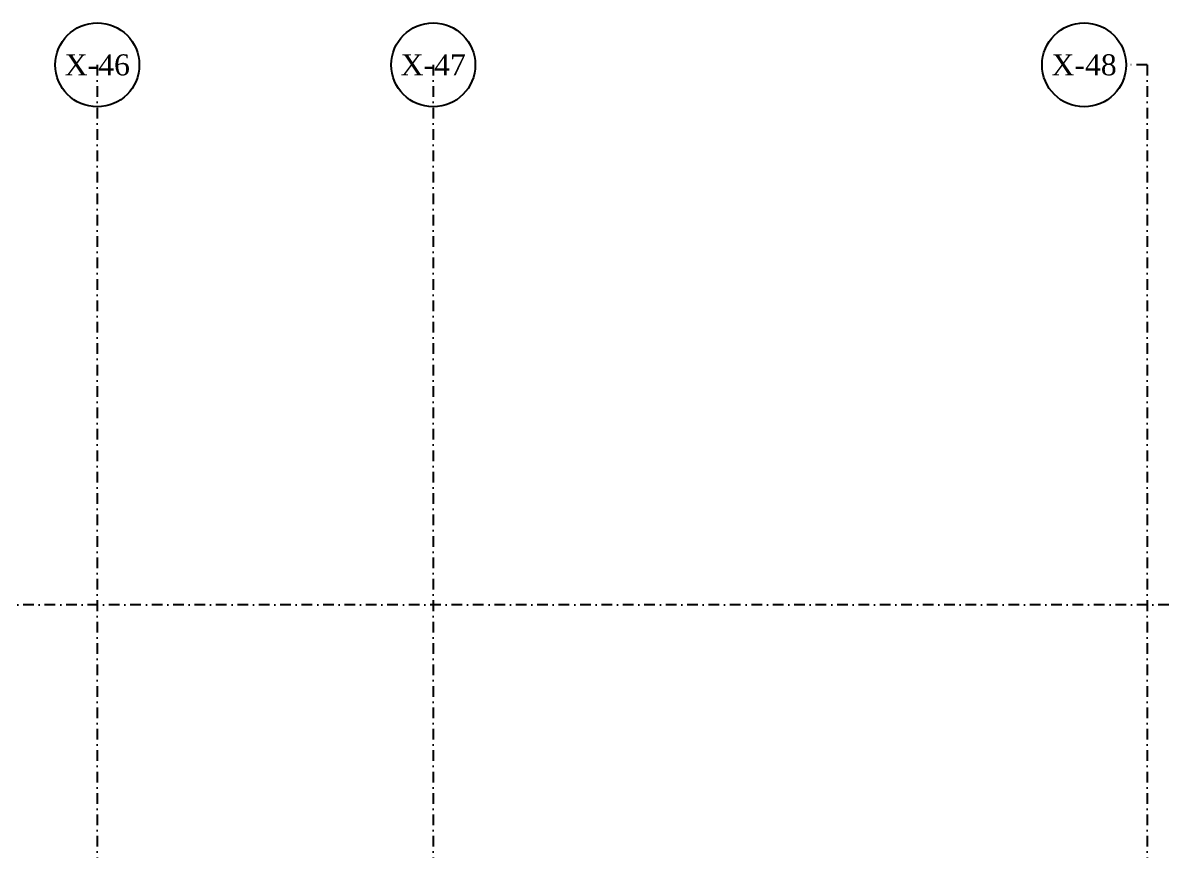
# Model space of a CAD drawing. Header units: inches. Extents: x -772 to 6765, y -813 to 4093.
# Drawn here: x 4611 to 5972, y 3108 to 4093 of the extents above; entities that cross this region are included whole.
import ezdxf
from ezdxf.enums import TextEntityAlignment as Align

# ---------------------------------------------------------------- set-up
doc = ezdxf.new("R2010")
doc.units = ezdxf.units.IN
doc.header["$MEASUREMENT"] = 0
doc.linetypes.add('DASHDOT', pattern=[25.4, 12.7, -6.35, 0, -6.35])
for name, color, linetype in [('H_STR_Aks', 250, 'DASHDOT'), ('H_STR_AksCemberi', 106, 'Continuous'), ('H_STR_AksYazi', 91, 'Continuous')]:
    doc.layers.add(name, color=color, linetype=linetype)
doc.styles.add('HG', font='times.ttf')

# ---------------------------------------------------------------- blocks, each defined once
blk = doc.blocks.new('Not_Aks_Balon')
at = {"layer": 'H_STR_AksCemberi'}
blk.add_circle((0, 0), 50, dxfattribs=at)
at = {"layer": 'H_STR_AksYazi', "style": 'HG'}
blk.add_attdef('AKSNO', text='', height=25, dxfattribs=at).set_placement((0, 0), align=Align.MIDDLE_CENTER)

msp = doc.modelspace()

# ---------------------------------------------------------------- linework, layer by layer
at = {"layer": 'H_STR_Aks'}
for p, q in [((4700, 4043), (4700, -712.8)), ((5100, 4043), (5100, -712.8)), ((5950, 4043), (5925, 4043)), ((5950, 4043), (5950, -712.8)), ((6664.5, 3400), (-659.1, 3400))]:
    msp.add_line(p, q, dxfattribs=at)

# ---------------------------------------------------------------- block references
at = {"layer": 'H_STR_AksCemberi'}
for p, values in [((4700, 4043), {'AKSNO': 'X-46'}), ((5100, 4043), {'AKSNO': 'X-47'}), ((5875, 4043), {'AKSNO': 'X-48'})]:
    msp.add_blockref('Not_Aks_Balon', p, dxfattribs=at).add_auto_attribs(values)

doc.saveas('drawing.dxf')
